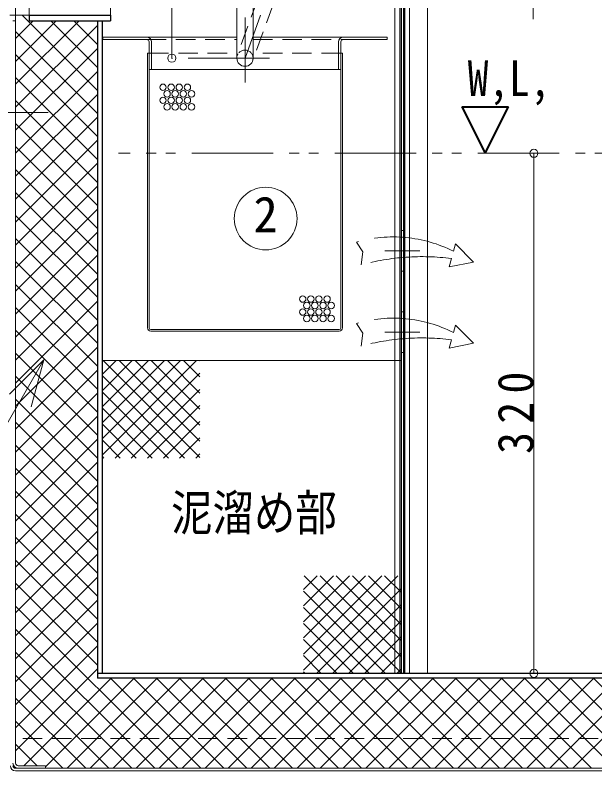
# Model space of a CAD drawing. Units: millimetres at full size, sheet at 1:10; details may follow other scales. Extents: x -2114 to 1936, y -1399 to 1411.
# Drawn here: x -1317.6 to -960.9, y -933.6 to -468.6 of the extents above; entities that cross this region are included whole.
import ezdxf
from ezdxf.enums import TextEntityAlignment as Align

# ---------------------------------------------------------------- set-up
doc = ezdxf.new("R2010")
doc.units = ezdxf.units.MM
doc.header["$LTSCALE"] = 10
doc.header["$PDMODE"] = 32
doc.header["$PDSIZE"] = 5
for name, pattern in [('CHAIN1', [8, 5, -1, 1, -1]), ('DASHED1', [1.8, 1.2, -0.6]), ('DOUBLE_CHAIN1', [8.8, 5, -1, 0.6, -0.6, 0.6, -1])]:
    doc.linetypes.add(name, pattern=pattern)
doc.layers.add('0-0_ﾚｲﾔ1', color=4, linetype='Continuous', lineweight=9)
doc.styles.add('ＭＳ ゴシック', font='')
doc.styles.get('ＭＳ ゴシック').set_extended_font_data('MS Gothic')

msp = doc.modelspace()

# ---------------------------------------------------------------- linework, layer by layer
at = {"layer": '0-0_ﾚｲﾔ1', "linetype": 'CHAIN1'}
for p, q in [((-998.92, 50.36), (-998.92, -471.14)), ((-1176.17, -230.14), (-1176.17, -510.14)), ((-1084.54, -243.23), (-1176.17, -495.14)), ((-1161.17, -495.14), (-1221.17, -495.14)), ((-1297.32, -528.64), (-1340.52, -528.64)), ((-1068.67, -613.64), (-1090.17, -613.64)), ((-1068.67, -663.64), (-1090.17, -663.64))]:
    msp.add_line(p, q, dxfattribs=at)
at = {"layer": '0-0_ﾚｲﾔ1', "color": 5, "lineweight": 25}
for p, q in [((-1080.17, -176.64), (-1080.17, -873.64)), ((-1078.67, -176.64), (-1078.67, -873.64)), ((-1308.92, -468.64), (-1308.92, -472.14)), ((-1308.92, -468.64), (-1258.92, -468.64)), ((-1258.92, -468.64), (-1258.92, -472.14)), ((-1308.92, -472.14), (-1258.92, -472.14)), ((-1266.92, -472.14), (-1266.92, -876.64)), ((-1263.92, -873.64), (-1263.92, -472.14)), ((-560.92, -873.64), (-1266.92, -873.64)), ((-560.92, -876.64), (-1266.92, -876.64))]:
    msp.add_line(p, q, dxfattribs=at)
at = {"layer": '0-0_ﾚｲﾔ1', "color": 7, "lineweight": 18}
for p, q in [((-1083.92, -873.64), (-1083.92, -226.64)), ((-1080.92, -873.64), (-1080.92, -226.64)), ((-1077.92, -240.12), (-1077.92, -873.64)), ((-1074.92, -240.12), (-1074.92, -873.64)), ((-1181.17, -245.14), (-1181.17, -495.14)), ((-1171.17, -245.14), (-1171.17, -495.14)), ((-1308.92, -468.64), (-1308.92, -378.64)), ((-1258.92, -468.64), (-1258.92, -378.64)), ((-1317.32, -472.14), (-1318.92, -472.14)), ((-1317.32, -928.84), (-1317.32, -472.14)), ((-1263.67, -482.14), (-1263.67, -483.64)), ((-1263.67, -482.14), (-1236.67, -482.14)), ((-1115.67, -482.14), (-1088.67, -482.14)), ((-1088.67, -482.14), (-1088.67, -483.64)), ((-1236.67, -483.64), (-1263.67, -483.64)), ((-1235.17, -502.14), (-1235.17, -485.14)), ((-1233.67, -485.14), (-1233.67, -502.14)), ((-1118.67, -485.14), (-1118.67, -502.14)), ((-1117.17, -502.14), (-1117.17, -485.14)), ((-1115.67, -483.64), (-1088.67, -483.64)), ((-1235.17, -502.14), (-1233.67, -502.14)), ((-1118.67, -502.14), (-1117.17, -502.14)), ((-1299.95, -680.64), (-1340.87, -751.52)), ((-1299.95, -680.64), (-1321.16, -701.86)), ((-1299.95, -680.64), (-1307.72, -709.62)), ((-510.52, -932.04), (-1317.32, -932.04)), ((-1317.32, -933.64), (-510.52, -933.64)), ((-1315.72, -930.44), (-1298.92, -930.44)), ((-1298.92, -930.44), (-1298.92, -932.04))]:
    msp.add_line(p, q, dxfattribs=at)
at = {"layer": '0-0_ﾚｲﾔ1'}
for p, q in [((-1063.92, -873.64), (-1063.92, -226.64)), ((-1221.17, -245.14), (-1221.17, -495.14)), ((-1317.32, -375.14), (-1317.32, -472.14)), ((-1317.32, -468.79), (-1317.16, -468.64)), ((-1313.27, -468.64), (-1266.92, -514.99)), ((-1317.32, -511.22), (-1278.24, -472.14)), ((-1317.32, -497.08), (-1292.38, -472.14)), ((-1317.32, -482.94), (-1306.52, -472.14)), ((-1295.63, -472.14), (-1266.92, -500.85)), ((-1281.49, -472.14), (-1266.92, -486.7)), ((-1267.35, -472.14), (-1266.92, -472.56)), ((-1317.32, -525.36), (-1266.92, -474.96)), ((-1317.32, -478.73), (-1266.92, -529.13)), ((-1181.17, -482.14), (-1236.67, -482.14)), ((-1115.67, -482.14), (-1171.17, -482.14)), ((-1317.32, -539.5), (-1266.92, -489.1)), ((-1317.32, -492.87), (-1266.92, -543.27)), ((-1117.17, -492.14), (-1116.17, -492.14)), ((-1116.17, -661.14), (-1116.17, -492.14)), ((-1235.17, -661.14), (-1235.17, -502.14)), ((-1233.67, -502.14), (-1118.67, -502.14)), ((-1117.17, -661.14), (-1117.17, -502.14)), ((-1317.32, -553.65), (-1266.92, -503.25)), ((-1317.32, -507.01), (-1266.92, -557.41)), ((-1317.32, -567.79), (-1266.92, -517.39)), ((-1317.32, -521.16), (-1266.92, -571.56)), ((-1317.32, -581.93), (-1266.92, -531.53)), ((-1317.32, -535.3), (-1266.92, -585.7)), ((-1317.32, -596.07), (-1266.92, -545.67)), ((-1317.32, -549.44), (-1266.92, -599.84)), ((-998.42, -553.64), (-998.42, -873.64)), ((-1317.32, -610.21), (-1266.92, -559.81)), ((-1317.32, -563.58), (-1266.92, -613.98)), ((-1317.32, -624.36), (-1266.92, -573.96)), ((-1317.32, -577.72), (-1266.92, -628.12)), ((-1317.32, -638.5), (-1266.92, -588.1)), ((-1317.32, -591.87), (-1266.92, -642.27)), ((-1317.32, -652.64), (-1266.92, -602.24)), ((-1317.32, -606.01), (-1266.92, -656.41)), ((-1317.32, -666.78), (-1266.92, -616.38)), ((-1317.32, -620.15), (-1266.92, -670.55)), ((-1317.32, -680.93), (-1266.92, -630.53)), ((-1317.32, -634.29), (-1266.92, -684.69)), ((-1317.32, -695.07), (-1266.92, -644.67)), ((-1317.32, -648.44), (-1266.92, -698.84)), ((-1317.32, -709.21), (-1266.92, -658.81)), ((-1317.32, -662.58), (-1266.92, -712.98)), ((-1118.17, -662.14), (-1234.17, -662.14)), ((-1118.17, -663.14), (-1234.17, -663.14)), ((-1317.32, -723.35), (-1266.92, -672.95)), ((-1317.32, -676.72), (-1266.92, -727.12)), ((-1263.92, -739.13), (-1205.93, -681.14)), ((-1263.92, -729.23), (-1215.83, -681.14)), ((-1263.92, -719.33), (-1225.73, -681.14)), ((-1263.92, -709.43), (-1235.63, -681.14)), ((-1263.92, -699.53), (-1245.53, -681.14)), ((-1263.92, -689.63), (-1255.43, -681.14)), ((-1080.17, -681.14), (-1263.92, -681.14)), ((-1263.54, -681.14), (-1203.92, -740.76)), ((-1253.64, -681.14), (-1203.92, -730.86)), ((-1243.74, -681.14), (-1203.92, -720.96)), ((-1233.84, -681.14), (-1203.92, -711.06)), ((-1223.94, -681.14), (-1203.92, -701.16)), ((-1214.05, -681.14), (-1203.92, -691.26)), ((-1204.15, -681.14), (-1203.92, -681.36)), ((-1317.32, -737.49), (-1266.92, -687.09)), ((-1317.32, -690.86), (-1266.92, -741.26)), ((-1263.92, -690.66), (-1213.44, -741.14)), ((-1256.03, -741.14), (-1203.92, -689.03)), ((-1317.32, -751.64), (-1266.92, -701.24)), ((-1263.92, -700.56), (-1223.34, -741.14)), ((-1246.13, -741.14), (-1203.92, -698.93)), ((-1317.32, -705), (-1266.92, -755.4)), ((-1263.92, -710.46), (-1233.24, -741.14)), ((-1236.23, -741.14), (-1203.92, -708.83)), ((-1317.32, -765.78), (-1266.92, -715.38)), ((-1317.32, -719.15), (-1266.92, -769.55)), ((-1263.92, -720.36), (-1243.14, -741.14)), ((-1226.33, -741.14), (-1203.92, -718.73)), ((-1317.32, -779.92), (-1266.92, -729.52)), ((-1216.43, -741.14), (-1203.92, -728.63)), ((-1317.32, -733.29), (-1266.92, -783.69)), ((-1263.92, -730.25), (-1253.04, -741.14)), ((-1206.53, -741.14), (-1203.92, -738.53)), ((-1317.32, -794.06), (-1266.92, -743.66)), ((-1263.92, -740.15), (-1262.94, -741.14)), ((-1317.32, -747.43), (-1266.92, -797.83)), ((-1317.32, -808.2), (-1266.92, -757.8)), ((-1317.32, -761.57), (-1266.92, -811.97)), ((-1317.32, -822.35), (-1266.92, -771.95)), ((-1317.32, -775.71), (-1266.92, -826.11)), ((-1317.32, -836.49), (-1266.92, -786.09)), ((-1317.32, -789.86), (-1266.92, -840.26)), ((-1317.32, -850.63), (-1266.92, -800.23)), ((-1317.32, -804), (-1266.92, -854.4)), ((-1140.17, -871.63), (-1082.18, -813.64)), ((-1140.17, -861.73), (-1092.08, -813.64)), ((-1140.17, -851.83), (-1101.98, -813.64)), ((-1140.17, -841.93), (-1111.88, -813.64)), ((-1140.17, -832.03), (-1121.78, -813.64)), ((-1140.17, -822.13), (-1131.68, -813.64)), ((-1139.79, -813.64), (-1080.17, -873.26)), ((-1129.89, -813.64), (-1080.17, -863.36)), ((-1119.99, -813.64), (-1080.17, -853.46)), ((-1110.09, -813.64), (-1080.17, -843.56)), ((-1100.19, -813.64), (-1080.17, -833.66)), ((-1090.3, -813.64), (-1080.17, -823.76)), ((-1317.32, -864.77), (-1266.92, -814.37)), ((-1317.32, -818.14), (-1266.92, -868.54)), ((-1132.28, -873.64), (-1080.17, -821.53)), ((-1140.17, -823.16), (-1089.69, -873.64)), ((-1317.32, -878.92), (-1266.92, -828.52)), ((-1317.32, -832.28), (-1217.57, -932.04)), ((-1122.38, -873.64), (-1080.17, -831.43)), ((-1140.17, -833.06), (-1099.59, -873.64)), ((-1112.48, -873.64), (-1080.17, -841.33)), ((-1317.32, -893.06), (-1266.92, -842.66)), ((-1140.17, -842.96), (-1109.49, -873.64)), ((-1317.32, -846.42), (-1231.71, -932.04)), ((-1140.17, -852.86), (-1119.39, -873.64)), ((-1102.58, -873.64), (-1080.17, -851.23)), ((-1317.32, -907.2), (-1266.92, -856.8)), ((-1317.32, -860.57), (-1245.85, -932.04)), ((-1140.17, -862.75), (-1129.29, -873.64)), ((-1092.68, -873.64), (-1080.17, -861.13)), ((-1317.32, -921.34), (-1266.92, -870.94)), ((-1140.17, -872.65), (-1139.19, -873.64)), ((-1082.78, -873.64), (-1080.17, -871.03)), ((-1317.32, -874.71), (-1259.99, -932.04)), ((-1312.27, -930.44), (-1258.47, -876.64)), ((-1298.92, -931.23), (-1244.33, -876.64)), ((-1285.59, -932.04), (-1230.19, -876.64)), ((-1271.45, -932.04), (-1216.05, -876.64)), ((-1258.83, -876.64), (-1203.43, -932.04)), ((-1257.31, -932.04), (-1201.91, -876.64)), ((-1244.68, -876.64), (-1189.28, -932.04)), ((-1243.16, -932.04), (-1187.76, -876.64)), ((-1230.54, -876.64), (-1175.14, -932.04)), ((-1229.02, -932.04), (-1173.62, -876.64)), ((-1216.4, -876.64), (-1161, -932.04)), ((-1214.88, -932.04), (-1159.48, -876.64)), ((-1202.26, -876.64), (-1146.86, -932.04)), ((-1200.74, -932.04), (-1145.34, -876.64)), ((-1188.12, -876.64), (-1132.72, -932.04)), ((-1186.59, -932.04), (-1131.19, -876.64)), ((-1173.97, -876.64), (-1118.57, -932.04)), ((-1172.45, -932.04), (-1117.05, -876.64)), ((-1159.83, -876.64), (-1104.43, -932.04)), ((-1158.31, -932.04), (-1102.91, -876.64)), ((-1145.69, -876.64), (-1090.29, -932.04)), ((-1144.17, -932.04), (-1088.77, -876.64)), ((-1131.55, -876.64), (-1076.15, -932.04)), ((-1130.03, -932.04), (-1074.63, -876.64)), ((-1117.4, -876.64), (-1062, -932.04)), ((-1115.88, -932.04), (-1060.48, -876.64)), ((-1103.26, -876.64), (-1047.86, -932.04)), ((-1101.74, -932.04), (-1046.34, -876.64)), ((-1089.12, -876.64), (-1033.72, -932.04)), ((-1087.6, -932.04), (-1032.2, -876.64)), ((-1074.98, -876.64), (-1019.58, -932.04)), ((-1073.46, -932.04), (-1018.06, -876.64)), ((-1060.84, -876.64), (-1005.44, -932.04)), ((-1059.32, -932.04), (-1003.92, -876.64)), ((-1046.69, -876.64), (-991.29, -932.04)), ((-1045.17, -932.04), (-989.77, -876.64)), ((-1032.55, -876.64), (-977.15, -932.04)), ((-1031.03, -932.04), (-975.63, -876.64)), ((-1018.41, -876.64), (-963.01, -932.04)), ((-1016.89, -932.04), (-961.49, -876.64)), ((-1004.27, -876.64), (-948.87, -932.04)), ((-1002.75, -932.04), (-947.35, -876.64)), ((-990.13, -876.64), (-934.73, -932.04)), ((-988.6, -932.04), (-933.2, -876.64)), ((-975.98, -876.64), (-920.58, -932.04)), ((-974.46, -932.04), (-919.06, -876.64)), ((-961.84, -876.64), (-906.44, -932.04)), ((-1317.32, -888.85), (-1274.14, -932.04)), ((-1317.32, -902.99), (-1288.28, -932.04)), ((-1317.32, -917.14), (-1304.02, -930.44))]:
    msp.add_line(p, q, dxfattribs=at)
at = {"layer": '0-0_ﾚｲﾔ1', "linetype": 'DASHED1'}
for p, q in [((-1094.37, -255.62), (-1180.87, -493.43)), ((-1084.97, -259.04), (-1171.47, -496.85)), ((-1308.92, -468.64), (-1853.92, -468.64)), ((-1236.67, -483.64), (-1181.17, -483.64)), ((-1171.17, -483.64), (-1115.67, -483.64)), ((-1235.17, -492.14), (-1181.17, -492.14)), ((-1117.17, -492.14), (-1171.17, -492.14)), ((-1078.67, -601.14), (-1080.17, -601.14)), ((-1078.67, -626.14), (-1080.17, -626.14)), ((-1078.67, -651.14), (-1080.17, -651.14)), ((-1078.67, -676.14), (-1080.17, -676.14)), ((-508.92, -913.64), (-1318.92, -913.64))]:
    msp.add_line(p, q, dxfattribs=at)
at = {"layer": '0-0_ﾚｲﾔ1', "color": 1, "lineweight": 40}
for p, q in [((-1042.71, -525.06), (-1028.42, -553.64)), ((-1042.71, -525.06), (-1014.14, -525.06)), ((-1028.42, -553.64), (-1014.14, -525.06))]:
    msp.add_line(p, q, dxfattribs=at)
at = {"layer": '0-0_ﾚｲﾔ1', "linetype": 'DOUBLE_CHAIN1'}
for p, q in [((-718.92, -553.64), (-1253.92, -553.64)), ((-1046.73, -609.33), (-1047.96, -613.97)), ((-1046.73, -609.33), (-1035.51, -620.55)), ((-1049.13, -618.4), (-1050.49, -623.54)), ((-1050.49, -623.54), (-1035.51, -620.55)), ((-1107.67, -658.35), (-1103.58, -664.23)), ((-1046.73, -659.33), (-1047.96, -663.97)), ((-1046.73, -659.33), (-1035.51, -670.55)), ((-1103.58, -664.23), (-1104.73, -672.24)), ((-1049.13, -668.4), (-1050.49, -673.54)), ((-1050.49, -673.54), (-1035.51, -670.55))]:
    msp.add_line(p, q, dxfattribs=at)
at = {"layer": '0-0_ﾚｲﾔ1'}
msp.add_lwpolyline([(-1236.17, -661.14), (-1236.17, -492.14), (-1235.17, -492.14)], dxfattribs=at)
at = {"layer": '0-0_ﾚｲﾔ1', "linetype": 'DOUBLE_CHAIN1'}
msp.add_lwpolyline([(-1107.67, -608.35), (-1103.58, -614.23), (-1104.73, -622.24)], dxfattribs=at)
at = {"layer": '0-0_ﾚｲﾔ1'}
for centre in [(-1226.63, -513.07), (-1221.63, -513.07), (-1216.63, -513.07), (-1211.63, -513.07), (-1224.13, -517.07), (-1219.13, -517.07), (-1214.13, -517.07), (-1209.13, -517.07), (-1226.63, -521.07), (-1221.63, -521.07), (-1216.63, -521.07), (-1211.63, -521.07), (-1224.13, -525.07), (-1219.13, -525.07), (-1214.13, -525.07), (-1209.13, -525.07), (-1140.68, -643.31), (-1135.68, -643.31), (-1130.68, -643.31), (-1125.68, -643.31), (-1138.18, -647.31), (-1133.18, -647.31), (-1128.18, -647.31), (-1123.18, -647.31), (-1140.68, -651.31), (-1135.68, -651.31), (-1130.68, -651.31), (-1125.68, -651.31), (-1138.18, -655.31), (-1133.18, -655.31), (-1128.18, -655.31), (-1123.18, -655.31)]:
    msp.add_circle(centre, 2, dxfattribs=at)
at = {"layer": '0-0_ﾚｲﾔ1', "color": 7, "lineweight": 18}
msp.add_circle((-1163.47, -593.81), 19.29, dxfattribs=at)
for centre, radius, start, end in [((-1236.67, -485.14), 3, 0, 90), ((-1115.67, -485.14), 3, 90, 180), ((-1236.67, -485.14), 1.5, 0, 90), ((-1115.67, -485.14), 1.5, 90, 180), ((-1176.17, -495.14), 5, 180, 0), ((-1315.72, -928.84), 3.2, 180, 270), ((-1315.72, -928.84), 1.6, 180, 270), ((-1317.32, -930.44), 3.2, 180, 270), ((-1317.32, -930.44), 1.6, 180, 270)]:
    msp.add_arc(centre, radius, start, end, dxfattribs=at)
at = {"layer": '0-0_ﾚｲﾔ1', "linetype": 'DASHED1'}
msp.add_arc((-1176.17, -495.14), 5, 0, 180, dxfattribs=at)
at = {"layer": '0-0_ﾚｲﾔ1', "linetype": 'DOUBLE_CHAIN1'}
for centre, radius, start, end in [((-1084.9, -686.42), 81.33, 62.9835, 106.26), ((-1067.21, -761.06), 143.81, 82.7772, 105.1241), ((-1084.9, -736.42), 81.33, 62.9835, 106.26), ((-1067.21, -811.06), 143.81, 82.7772, 105.1241)]:
    msp.add_arc(centre, radius, start, end, dxfattribs=at)
at = {"layer": '0-0_ﾚｲﾔ1'}
for centre, radius, start, end in [((-1234.17, -661.14), 2, 180, 270), ((-1234.17, -661.14), 1, 180, 270), ((-1118.17, -661.14), 1, 270, 0), ((-1118.17, -661.14), 2, 270, 0)]:
    msp.add_arc(centre, radius, start, end, dxfattribs=at)
for p in [(-1221.17, -495.14), (-998.42, -553.64), (-998.42, -873.64)]:
    msp.add_point(p, dxfattribs=at)

# ---------------------------------------------------------------- texts
at = {"layer": '0-0_ﾚｲﾔ1', "color": 7, "style": 'ＭＳ ゴシック', "width": 0.85}
for s, p in [('W,L,', (-1039.14, -525.06)), ('泥溜め部', (-1221.67, -792.39))]:
    msp.add_text(s, height=21.99, dxfattribs=at).set_placement(p, align=Align.BOTTOM_LEFT)
at = {"layer": '0-0_ﾚｲﾔ1', "color": 7, "style": 'ＭＳ ゴシック'}
msp.add_text('2', height=21.99, dxfattribs=at).set_placement((-1170.97, -608.81), align=Align.BOTTOM_LEFT)
at = {"layer": '0-0_ﾚｲﾔ1', "color": 7, "insert": (-998.42, -738.64), "char_height": 21.99, "attachment_point": 7, "rotation": 90, "style": 'ＭＳ ゴシック'}
msp.add_mtext('\\T1.38;\\W0.9;320', dxfattribs=at)

doc.saveas('drawing.dxf')
